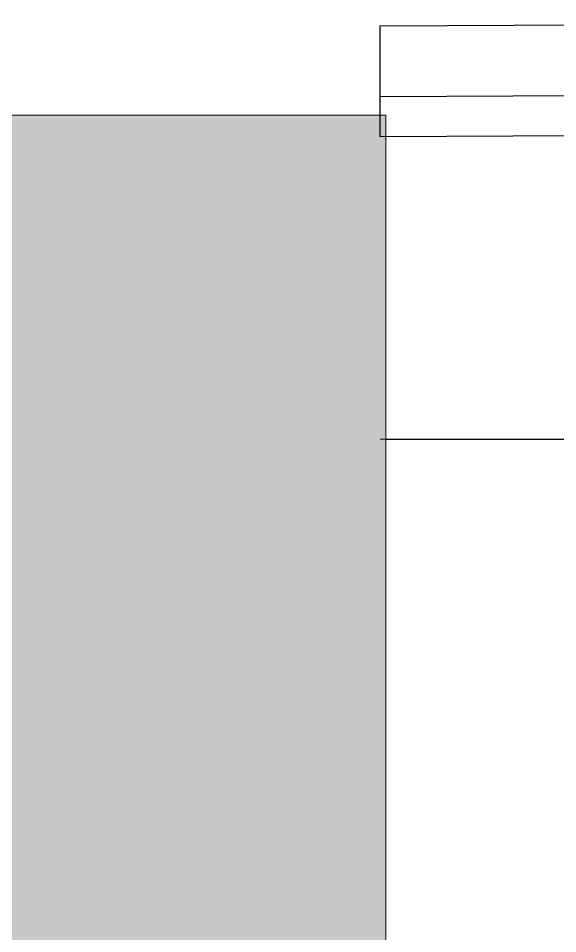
# Model space of a CAD drawing. Header units: metres. Extents: x 2.1 to 55.1, y 135.2 to 164.9.
# Drawn here: x 21.8424 to 22.0136, y 159.5251 to 159.8155 of the extents above; entities that cross this region are included whole.
import ezdxf

# ---------------------------------------------------------------- set-up
doc = ezdxf.new("R2010")
doc.units = ezdxf.units.M
doc.linetypes.add('AUSGEZOGEN', pattern=[0])
doc.layers.add('XR$1$Plankopf', color=7, linetype='AUSGEZOGEN', lineweight=13)

msp = doc.modelspace()

# ---------------------------------------------------------------- hatches: boundary and pattern name
at = {"layer": 'XR$1$Plankopf', "linetype": 'AUSGEZOGEN', "lineweight": -3, "true_color": 0xababab, "transparency": 33554687}
msp.add_hatch(color=253, dxfattribs=at).paths.add_polyline_path([(21.44274, 159.78478), (21.44274, 159.17962), (21.95909, 159.17962), (21.95909, 159.78478)])

# ---------------------------------------------------------------- linework, layer by layer
at = {"layer": 'XR$1$Plankopf', "color": 7, "linetype": 'AUSGEZOGEN', "lineweight": -3, "transparency": 33554687}
for p, q in [((21.95723, 159.77791), (21.95723, 159.81309)), ((21.95909, 159.68196), (22.37963, 159.68196))]:
    msp.add_line(p, q, dxfattribs=at)
at = {"layer": 'XR$1$Plankopf', "color": 7, "linetype": 'AUSGEZOGEN', "lineweight": 18, "transparency": 33554687}
for p, q in [((21.44274, 159.78478), (21.95909, 159.78478)), ((21.95909, 159.78478), (21.95909, 159.17962)), ((21.95723, 159.68196), (21.95909, 159.68196))]:
    msp.add_line(p, q, dxfattribs=at)
at = {"layer": 'XR$1$Plankopf', "color": 7, "linetype": 'AUSGEZOGEN', "lineweight": -3, "transparency": 33554687}
for points in [[(21.95723, 159.81309), (22.44524, 159.81548), (22.89122, 159.65487), (22.88362, 159.63378), (22.45312, 159.78034), (22.44143, 159.78029), (21.95723, 159.77791)], [(21.95723, 159.7907), (22.44137, 159.79307), (22.88362, 159.63378)]]:
    msp.add_lwpolyline(points, dxfattribs=at)

doc.saveas('drawing.dxf')
